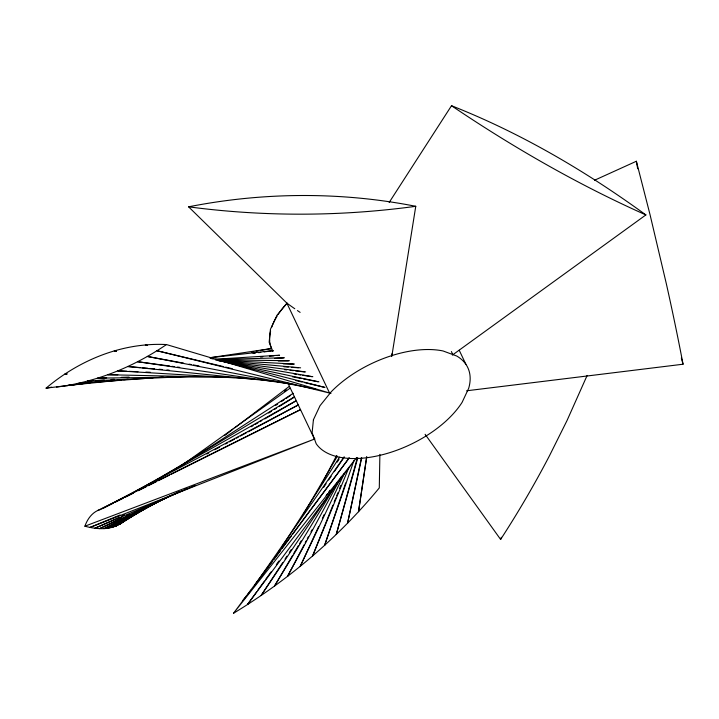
<?xml version="1.0" encoding="UTF-8"?>
<svg xmlns="http://www.w3.org/2000/svg" width="719" height="719" viewBox="0 0 719 719"><rect width="100%" height="100%" fill="white"/><g stroke="black" fill="none" stroke-linecap="round" stroke-linejoin="round"><path stroke-width="1.08" d="M379.893 454.363L379.29 487.913C355.635 516.601 329.059 542.836 300.227 566.311A787.682 603.25 16.5 0 1 233.513 613.289M366.708 456.502L358.511 511.721L366.663 457.41M391.801 356.354L415.762 206.299C340.959 191.587 263.343 192.063 188.585 206.82L286.836 303.085A500.514 418.143 -45.1 0 0 294.763 308.739M391.603 355.86L392.035 353.676M361.504 457.509L347.574 523.216L361.693 457.823M357.28 457.994L336.267 534.433L357.801 457.823M425.109 434.294L500.613 539.43L501.296 537.309M345.659 482.97L324.602 545.353L353.892 460.663M332.924 505.151L312.585 555.985L348.787 467.781M334.173 502.033L335.836 497.89M336.663 495.813L337.912 492.704M339.566 488.552L340.815 485.433M108.201 528.186A787.682 151.403 57.5 0 1 84.905 526.2C87.152 519.729 91.286 513.582 97.622 510.544L300.578 409.605L171.392 474.172M587.126 375.471L567.012 420.57L549.505 455.711A787.682 600.293 -68 0 1 500.613 539.43M318.589 526.659L300.227 566.311L344.347 473.479M322.355 518.525L324.233 514.453M322.148 483.186L323.182 481.2M324.215 479.222L336.636 455.469M304.191 544.678L287.528 576.341L341.435 476.616M305.233 542.701L306.276 540.724M307.319 538.747L308.361 536.76M310.968 531.817L312.001 529.84M303.4 514.274L337.382 456.179M292.678 555.266L274.505 586.057L337.328 482.512M293.819 553.342L298.358 545.649M299.499 543.726L301.198 540.841M337.247 462.092L339.009 459.243M389.177 202.452L451.505 105.72C520.889 133.069 585.67 171.113 645.887 214.918L452.395 355.069M278.199 552.587L280.024 549.756M281.848 546.916L339.539 457.203M282.603 562.734L261.15 595.449L335.764 484.741M285.057 558.996L286.89 556.191M289.344 552.462L291.186 549.658M323.577 487.41L326.093 483.707M328.619 480.004L331.144 476.311M334.299 471.682L343.763 457.814M254.544 585.419L344.203 456.763M256.656 591.827L247.48 604.526L356.678 457.473L233.504 613.28L349.281 457.796L311.3 509.061M257.968 590.011L264.52 580.934M265.832 579.119L271.081 571.866M276.321 564.604L278.945 560.973M326.138 495.634L327.442 493.827M328.754 492.012L330.066 490.196M255.955 583.684L272.627 561.206M273.966 559.409L280.626 550.412M281.965 548.615L291.303 536.032M292.633 534.235L309.97 510.858M242.779 600.545L246.716 595.593M248.028 593.948L251.308 589.823M278.163 314.383A84.231 44.515 -25.4 0 1 283.574 307.121L287.097 303.13L277.049 315.201L270.452 329.248L269.158 342.226L272.914 351.537M125.403 519.918C120.693 524.385 114.591 527.198 108.201 528.195L127.847 517.321M284.445 391.082L286.198 389.689M89.929 382.841L46.097 388.143C79.342 359.994 122.5 342.271 166.466 344.563L330.965 393.41L156.949 350.728L223.492 366.6M224.858 435.372L232.902 429.252M234.691 427.895L289.191 386.436M181.467 465.597L290.09 388.179M275.728 405.372L277.588 404.123M281.309 401.633L284.104 399.773M285.964 398.533L290.611 395.423M135.54 513.77L119.273 524.457L142.101 510.157M174.591 469.875L177.422 468.06M180.244 466.236L293.208 393.302M144.95 508.369L146.856 507.183M131.972 516.044L115.831 526.11L148.617 506.661M133.869 514.858L135.765 513.672M268.663 413.066L271.521 411.295M274.379 409.524L276.285 408.338M279.143 406.568L294.386 397.113M152.904 482.215L294.242 396.942M150.541 505.52L156.329 502.087M135.37 513.681L112.137 527.36L161.991 499.435M251.192 426.744L253.133 425.63M255.065 424.516L257.977 422.835M259.918 421.72L261.851 420.597M264.763 418.925L295.788 401.049M127.739 495.777L295.689 400.941M129.806 516.233L131.775 515.146M137.671 511.883L139.63 510.796M206.829 454.013L208.798 452.961M214.711 449.788L219.646 447.146M225.559 443.974L227.528 442.913M229.505 441.861L234.43 439.219M236.407 438.159L238.375 437.098M240.344 436.047L246.266 432.874M248.235 431.813L298.52 404.86M298.466 404.815L102.26 508.675L113.287 503.201M108.201 528.195L168.641 496.353M125.942 517.249L104.021 528.618L178.339 491.94M115.292 502.195L123.308 498.195M125.313 497.189L133.321 493.189M138.336 490.691L146.343 486.682M148.348 485.685L156.365 481.676M158.369 480.678L169.387 475.169M121.835 517.878L99.599 528.627L182.06 490.682M126.895 515.433L128.917 514.453M184.091 489.747L187.147 488.345M270.838 348.814L271.485 348.526A84.231 44.515 -25.4 0 1 269.814 341.983M594.532 180.244L636.369 161.254L650.093 214.891L666.306 283.619A787.682 144.762 71.4 0 1 683.05 364.218L466.622 390.785M119.435 517.24L94.935 528.231L195.02 485.505M121.475 516.323L124.531 514.948M120.055 514.984L90.037 527.413L314.877 438.923L84.896 526.2M97.622 510.544L101.271 509.205M46.097 388.143L51.624 387.173M251.596 352.022L253.807 351.627M256.018 351.24L258.22 350.854M260.431 350.468L271.485 348.526L210.523 357.631M56.54 387.092L76.924 384.297M253.061 353.451L255.281 353.146M258.615 352.678L260.835 352.373M264.17 351.915L273.049 350.683M93.272 382.418L95.492 382.131M79.144 384.018L82.478 383.595M85.813 383.173L88.033 382.894M67.029 373.916L64.8 374.168L67.038 373.97M210.685 357.658L273.04 350.593M121.493 379.974L66.921 385.555C84.366 382.535 101.433 377.556 117.808 370.851A787.682 414.989 87.1 0 0 166.466 344.572M123.722 379.749L128.18 379.29M83.952 382.903L77.248 383.56L153.057 377.861M86.19 382.679L91.78 382.14M96.256 381.699L98.494 381.474M260.539 357.01L262.777 356.813M269.49 356.229L273.966 355.833M277.318 355.546L279.556 355.348M158.629 377.439L163.087 377.107M93.102 380.711L87.502 381.088L190.211 376.414M95.339 380.558L104.3 379.965M111.014 379.515L114.375 379.29M215.646 359.221L279.547 355.186M274.478 358.413L283.421 357.981M106.664 377.843L97.685 378.14L216.239 376.594M121.241 377.367L129.096 377.107M215.125 359.518L284.526 357.765M278.271 360.974L288.373 360.884M117.853 374.77L107.787 374.734L234.466 377.52M215.358 359.743L289.487 360.722M283.295 363.85L293.379 364.156M126.778 371.247L117.808 370.851L254.175 379.048M129.025 371.346L137.994 371.741M145.849 372.083L150.334 372.28M217.219 360.021L294.493 364.039M257.528 379.255L260.88 379.452M283.87 366.771L288.337 367.085M291.689 367.319L298.385 367.786M140.043 367.589L127.739 366.51L278.244 381.762M142.281 367.777L147.871 368.263M150.109 368.461L154.585 368.847M159.061 369.242L162.413 369.53M166.889 369.926L169.127 370.114M218.046 360.3L300.623 367.831M284.49 369.692L286.71 369.934M290.054 370.303L293.388 370.671M295.617 370.923L304.514 371.912M188.585 206.82C232.381 212.626 276.626 214.981 320.791 213.929A787.682 669.434 -26 0 0 415.762 206.308M305.638 371.921L217.857 360.426L318.921 381.87M169.738 366.016L137.581 361.711L295.671 384.755M171.958 366.313L174.178 366.609M177.503 367.05L179.723 367.346M294.008 373.952L296.228 374.284M298.439 374.626L300.659 374.959M302.87 375.3L311.731 376.639M217.794 360.462L312.846 376.747M183.606 363.14L147.314 356.453L315.075 388.943M189.106 364.147L191.308 364.551M193.51 364.955L199.01 365.971M292.471 376.783L301.288 378.491M303.49 378.922L317.816 381.699M295.572 380.495L302.106 382.041M304.281 382.553L324.97 387.442L215.493 359.59M225.676 367.121L232.219 368.685M210.074 358.215L213.327 359.042M451.505 105.72C488.264 130.57 526.128 153.794 565.116 174.978A787.682 420.318 41.6 0 0 645.887 214.918M459.225 350.261L465.912 364.335M451.379 351.555L452.817 354.575M286.836 303.085L329.805 393.572M287.717 382.706L314.446 439.012M681.351 358.035L683.05 364.209M636.369 161.254L637.672 168.722M269.733 341.121A84.231 44.515 -25.4 0 1 270.596 331.046M271.728 327.172A84.231 44.515 -25.4 0 1 277.139 316.001M300.138 312.388A500.514 418.143 -45.1 0 1 297.441 310.572M313.421 419.743L312.118 432.712L316.198 443.74A84.95 44.893 -25.4 0 0 386.067 453.743A84.95 44.893 -25.4 0 0 462.092 402.379L468.68 388.332A84.95 44.893 -25.4 0 0 456.727 356.022L443.075 350.971A84.95 44.893 -25.4 0 0 331.45 391.531L320.018 405.696L313.421 419.743M116.496 351.034L114.258 350.827L116.487 351.079M147.548 345.462L145.346 344.994L147.53 345.515"/></g></svg>
